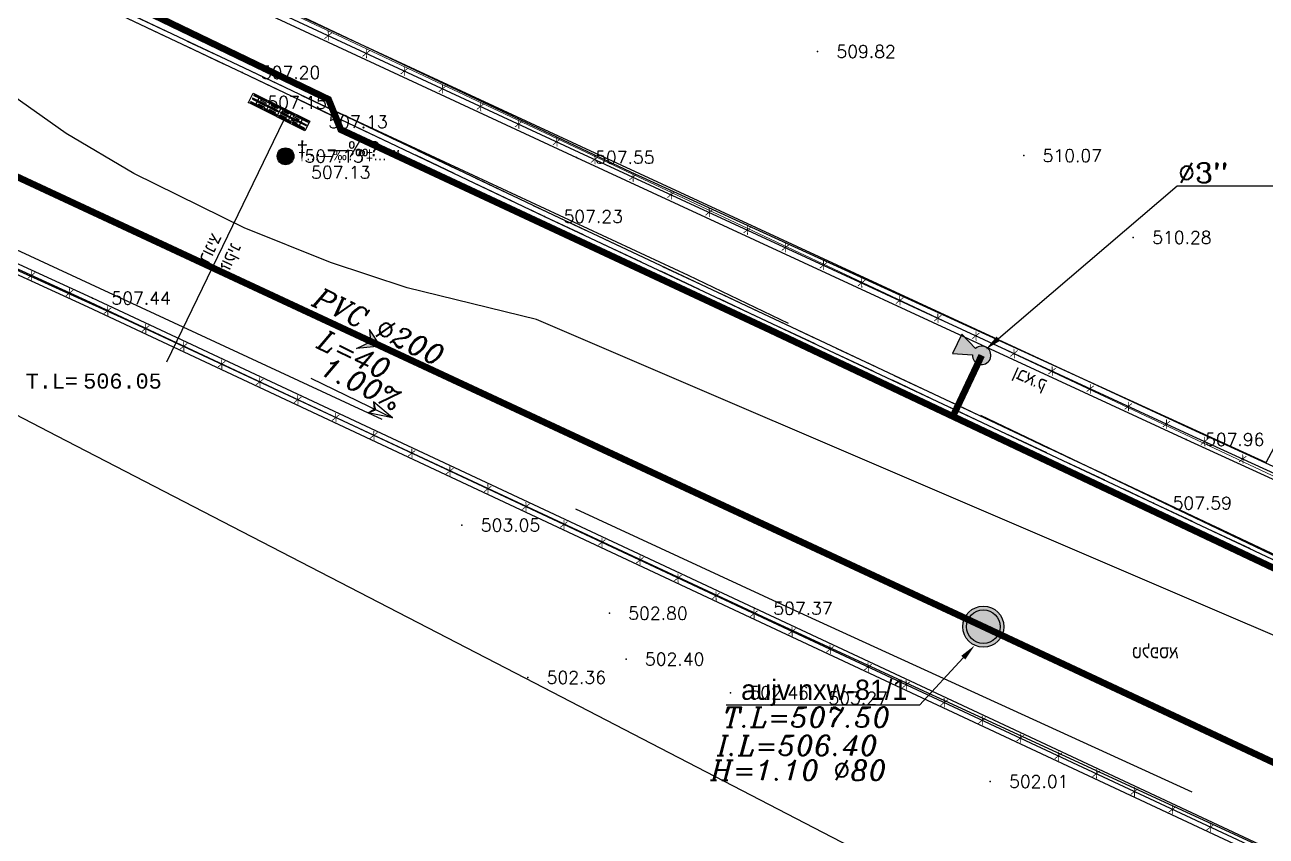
# Model space of a CAD drawing. Header units: metres. Extents: x 222509 to 223547, y 765290 to 766147.
# Drawn here: x 223055.95 to 223092.9, y 765794.66 to 765818.8 of the extents above; entities that cross this region are included whole.
import ezdxf
from ezdxf import colors
from ezdxf.entities.mleader import LeaderData, LeaderLine
from ezdxf.enums import TextEntityAlignment as Align
from ezdxf.math import Vec2, Vec3

# ---------------------------------------------------------------- set-up
doc = ezdxf.new("R2010")
doc.units = ezdxf.units.M
doc.linetypes.add('DASHED', pattern=[19.05, 12.7, -6.35])
for name, color, linetype in [('1-קו מים', 170, 'Continuous'), ('38', 8, 'Continuous'), ('42', 8, 'Continuous'), ('A-S', 252, 'Continuous'), ('B65-BIOV', 8, 'Continuous'), ('B65-NEKOZ', 21, 'Continuous'), ('biuv metuhnan 200', 240, 'Continuous'), ('Biuv-Metuhnan', 240, 'Continuous'), ('GADER', 6, 'Continuous'), ('K', 8, 'Continuous'), ('M4902', 8, 'Continuous'), ('M4903', 8, 'Continuous'), ('maim metuhnan', 150, 'Continuous'), ('maim metuhnan 4', 150, 'Continuous'), ('maim metuhnan 6', 150, 'Continuous'), ('Maim-Kayam-Betol', 140, 'reka-biyuv$0$Reka_new$0$X_LINE-DASH2'), ('NEKOZ', 21, 'Continuous'), ('NOTE', 50, 'Continuous'), ('PNT', 8, 'Continuous'), ('PNTELEV', 5, 'Continuous'), ('Sewage-man-names', 240, 'Continuous'), ('T', 8, 'Continuous'), ('TEXT-13', 13, 'Continuous')]:
    doc.layers.add(name, color=color, linetype=linetype)
for name, color, linetype, lineweight in [('C1602_0', 3, 'Continuous', 13), ('M1510', 8, 'Continuous', 25), ('M2401', 8, 'DASHED', 25), ('M2404', 8, 'DASHED', 25), ('M2601', 8, 'Continuous', 25), ('M2605', 8, 'Continuous', 25)]:
    doc.layers.add(name, color=color, linetype=linetype, lineweight=lineweight)
doc.styles.add('GLONASS', font='techno_n.shx', dxfattribs={"width": 0.86})
doc.styles.add('HANIT_TEXT', font='hebtxt')
doc.styles.add('HEBTXT', font='HEBTXT.SHX', dxfattribs={"width": 0.86})
doc.styles.add('ITALIC', font='italic')
doc.styles.add('miryal', font='miryl')
doc.styles.add('MONO', font='MONOTXT.SHX')
doc.styles.add('PTXT', font='txt.shx')
doc.styles.add('reka-biyuv$0$Reka_new$0$STANDARD', font='HEB')
doc.styles.add('S_COMPLEX', font='complex')
doc.styles.get("Standard").update_dxf_attribs({"font": 'arial.ttf'})
doc.linetypes.add('6_IN_CITY_WATER_LINES', pattern='A,40,-2,["6-WTR",Standard,S=5,R=0,X=-0.1,Y=-3],-30', length=72)
doc.linetypes.add('reka-biyuv$0$Reka_new$0$X_LINE-DASH2', pattern='A,0.5,-0.25,0.5,-0.0002,["X",reka-biyuv$0$Reka_new$0$STANDARD,S=0.3,R=0,X=0,Y=-0.14],-0.2', length=1.4502)

# ---------------------------------------------------------------- blocks, each defined once
blk = doc.blocks.new('G$C92A87C9E')
at = {"layer": 'Biuv-Metuhnan'}
h = blk.add_hatch(dxfattribs=at)
h.set_pattern_fill('ANSI31', color=0, scale=0.8, angle=233.7)
h.paths.add_polyline_path([(0.652, -1.317), (0, 0), (1.452, -0.228), (0.696, -0.511)])
h = blk.add_hatch(dxfattribs=at)
h.set_pattern_fill('ANSI31', color=256, scale=0.8, angle=233.7)
h.paths.add_polyline_path([(0.652, -1.317), (0, 0), (1.452, -0.228), (0.696, -0.511)])
h = blk.add_hatch(color=256, dxfattribs=at)
h.dxf.hatch_style = 1
h.paths.add_polyline_path([(0.526, -1.374), (0.042, -0.014), (1.478, -0.162), (0.597, -0.472)])
for p, q in [((0.042, -0.014), (1.478, -0.162)), ((0.042, -0.014), (0.526, -1.374)), ((0.526, -1.374), (0.597, -0.472)), ((1.478, -0.162), (0.597, -0.472))]:
    blk.add_line(p, q, dxfattribs=at)
blk = doc.blocks.new('G$C7550C811')
at = {"layer": 'Biuv-Metuhnan'}
for points in [[(-0.846, 0), (1.854, 0)], [(1.854, 0), (1.139, 0.182), (1.297, 0)], [(1.139, 0.182), (1.253, 0)], [(1.854, 0), (1.139, -0.182), (1.297, 0)], [(1.139, -0.182), (1.253, 0)]]:
    blk.add_lwpolyline(points, dxfattribs=at)
blk = doc.blocks.new('shuha-01')
h = blk.add_hatch(color=255)
h.dxf.hatch_style = 1
h.paths.add_polyline_path([(0.411, 0, 1), (-0.411, 0, 1)])
at = {"layer": 'Biuv-Metuhnan'}
h = blk.add_hatch(color=256, dxfattribs=at)
h.paths.add_polyline_path([(0.411, 0, 1), (-0.411, 0, 1)], flags=17)
h.paths.add_polyline_path([(0.503, 0, 1), (-0.503, 0, 1)])
for radius in [0.503, 0.411]:
    blk.add_circle((0, 0), radius, dxfattribs=at)
blk = doc.blocks.new('G$C64EFCDFC')
at = {"layer": '1-קו מים', "linetype": '6_IN_CITY_WATER_LINES'}
blk.add_hatch(color=0, dxfattribs=at).paths.add_polyline_path([(0.313, 0.451, 5.190473), (0.538, 0.111), (1.701, 0.351), (0.989, 1.427)])
at = {"layer": '1-קו מים', "color": 0}
blk.add_lwpolyline([(0.989, 1.427), (1.701, 0.351), (0.538, 0.111, -5.190473), (0.313, 0.451)], format="xyb", close=True, dxfattribs=at)
blk = doc.blocks.new('SRVPNO1')
at = {"layer": 'PNTELEV', "color": 8, "style": 'PTXT'}
blk.add_attdef('ELEV2', (1.5, -0.5), '', height=1, dxfattribs=at)
blk = doc.blocks.new('B2')
at = {"layer": '42', "color": 0}
blk.add_line((0.902, 0.303), (0.902, 0), dxfattribs=at)
blk.add_lwpolyline([(0, 0.303), (1.805, 0.303), (1.805, 0), (0, 0)], close=True, dxfattribs=at)
for points in [[(0.422, 0.273, -1), (0.422, 0.248), (0.062, 0.248, -1), (0.062, 0.273)], [(0.422, 0.139, 1), (0.422, 0.164), (0.062, 0.164, 1), (0.062, 0.139)], [(0.857, 0.273, -1), (0.857, 0.248), (0.497, 0.248, -1), (0.497, 0.273)], [(0.857, 0.139, 1), (0.857, 0.164), (0.497, 0.164, 1), (0.497, 0.139)], [(0.857, 0.03, 1), (0.857, 0.055), (0.497, 0.055, 1), (0.497, 0.03)], [(1.325, 0.273, -1), (1.325, 0.248), (0.965, 0.248, -1), (0.965, 0.273)], [(1.325, 0.139, 1), (1.325, 0.164), (0.965, 0.164, 1), (0.965, 0.139)], [(1.76, 0.273, -1), (1.76, 0.248), (1.4, 0.248, -1), (1.4, 0.273)], [(1.76, 0.139, 1), (1.76, 0.164), (1.4, 0.164, 1), (1.4, 0.139)], [(1.76, 0.03, 1), (1.76, 0.055), (1.4, 0.055, 1), (1.4, 0.03)]]:
    blk.add_lwpolyline(points, format="xyb", close=True, dxfattribs=at)
for points in [[(0.062, 0.03), (0.422, 0.03, 1), (0.422, 0.055), (0.062, 0.055, 1), (0.062, 0.03, -1), (0.062, 0.055)], [(0.965, 0.03), (1.325, 0.03, 1), (1.325, 0.055), (0.965, 0.055, 1), (0.965, 0.03, -1), (0.965, 0.055)]]:
    blk.add_lwpolyline(points, format="xyb", dxfattribs=at)
blk = doc.blocks.new('G$C9B10AD15')
at = {"layer": '38'}
for p, q in [((223063.458, 765814.896, 507.132), (223063.958, 765814.896, 507.132)), ((223063.458, 765814.856, 507.132), (223063.958, 765814.856, 507.132)), ((223063.463, 765814.933, 507.132), (223063.953, 765814.933, 507.132)), ((223063.473, 765814.971, 507.132), (223063.943, 765814.971, 507.132)), ((223063.491, 765815.008, 507.132), (223063.925, 765815.008, 507.132)), ((223063.517, 765815.046, 507.132), (223063.899, 765815.046, 507.132)), ((223063.556, 765815.083, 507.132), (223063.86, 765815.083, 507.132)), ((223063.625, 765815.121, 507.132), (223063.791, 765815.121, 507.132)), ((223063.468, 765814.816, 507.132), (223063.948, 765814.816, 507.132)), ((223063.483, 765814.776, 507.132), (223063.933, 765814.776, 507.132)), ((223063.507, 765814.736, 507.132), (223063.909, 765814.736, 507.132)), ((223063.545, 765814.696, 507.132), (223063.871, 765814.696, 507.132)), ((223063.608, 765814.656, 507.132), (223063.808, 765814.656, 507.132))]:
    blk.add_line(p, q, dxfattribs=at)
blk.add_circle((223063.708, 765814.885, 507.132), 0.25, dxfattribs=at)
at = {"layer": 'A-S'}
for points in [[(223052.807, 765928.376, 0.236379), (223042.866, 765928.696, 0.186611), (223037.542, 765920.474, 0.059418), (223036.506, 765892.582, 0.017566), (223039.155, 765850.757), (223039.512, 765849.824), (223039.711, 765847.883), (223039.56, 765846.848), (223040.725, 765835.179, 0.072394), (223042.139, 765831.179, 0.112445), (223048.001, 765824.293, 0.053398), (223048.659, 765823.877), (223062.411, 765817.376), (223071.421, 765813.094), (223089.553, 765804.567), (223103.156, 765798.143), (223115.834, 765792.204), (223123.059, 765788.772, -0.127843), (223133.6, 765777.617, -0.096184), (223136.058, 765764.253), (223138.159, 765764.394)], [(223052.736, 765928.244, 0.236026), (223042.942, 765928.566, 0.186256), (223037.69, 765920.447, 0.059419), (223036.656, 765892.59, 0.017559), (223039.302, 765850.792), (223039.659, 765849.859), (223039.862, 765847.88), (223039.711, 765846.845), (223040.874, 765835.201, 0.072274), (223042.272, 765831.249, 0.112475), (223048.093, 765824.412, 0.05347), (223048.724, 765824.012), (223062.475, 765817.512), (223071.485, 765813.23), (223089.617, 765804.703), (223103.22, 765798.279), (223115.898, 765792.34), (223123.131, 765788.904, -0.127996), (223133.736, 765777.681, -0.095111), (223136.209, 765764.413), (223138.149, 765764.544)]]:
    blk.add_lwpolyline(points, format="xyb", dxfattribs=at)
at = {"layer": 'GADER'}
for points in [[(223102.867, 765750.639), (223107.731, 765752.845, 0.222322), (223109.233, 765757.085), (223108.564, 765762.659), (223116.39, 765765.917), (223118.669, 765761.143, 0.428928), (223122.797, 765759.486, 0.133732), (223124.228, 765760.52), (223126.931, 765764.433, 0.128739), (223127.489, 765770.43), (223125.764, 765774.785, 0.214233), (223117.271, 765783.143), (223106.671, 765787.818), (223096.054, 765792.674), (223077.601, 765801.3), (223057.898, 765810.53), (223046.621, 765815.7, -0.047574), (223039.174, 765820.352, -0.19257), (223031.748, 765835.088), (223031.287, 765840.87), (223030.625, 765850.447), (223029.608, 765865.945), (223024.761, 765868.858), (223023.624, 765876.642)], [(223046.147, 765828.202, 0.05837), (223050.166, 765825.5), (223063.235, 765819.277), (223072.438, 765815.011), (223090.592, 765806.614), (223104.089, 765800.453), (223117.207, 765794.479), (223124.282, 765791.016, -0.092523), (223135.51, 765779.324, -0.092523)]]:
    blk.add_lwpolyline(points, format="xyb", dxfattribs=at)
at = {"layer": 'K'}
for points in [[(223102.841, 765750.792), (223107.643, 765752.97, 0.220831), (223109.084, 765757.069), (223108.401, 765762.754), (223116.464, 765766.111), (223118.807, 765761.203, 0.42995), (223122.74, 765759.624, 0.133701), (223124.108, 765760.61), (223126.796, 765764.503, 0.127976), (223127.343, 765770.389), (223125.625, 765774.73, 0.214322), (223117.214, 765783.004), (223106.609, 765787.681), (223095.991, 765792.538), (223077.538, 765801.164), (223057.835, 765810.394), (223046.556, 765815.564, -0.047616), (223039.078, 765820.236, -0.192637), (223031.598, 765835.075), (223031.138, 765840.859), (223030.476, 765850.437), (223029.464, 765865.857), (223024.623, 765868.766), (223023.475, 765876.621)], [(223102.917, 765750.497), (223107.818, 765752.72, 0.223751), (223109.382, 765757.101), (223108.726, 765762.564), (223116.316, 765765.724), (223118.532, 765761.083, 0.427989), (223122.855, 765759.347, 0.13377), (223124.348, 765760.43), (223127.065, 765764.364, 0.129488), (223127.634, 765770.47), (223125.904, 765774.84, 0.214145), (223117.327, 765783.282), (223106.732, 765787.955), (223096.117, 765792.81), (223077.665, 765801.436), (223057.961, 765810.666), (223046.686, 765815.835, -0.047532), (223039.269, 765820.468, -0.192502), (223031.897, 765835.1), (223031.437, 765840.881), (223030.775, 765850.457), (223029.753, 765866.033), (223024.899, 765868.95), (223023.772, 765876.664)], [(223046.262, 765828.336, 0.058337), (223050.244, 765825.657), (223063.31, 765819.436), (223072.512, 765815.171), (223090.665, 765806.774), (223104.162, 765800.612), (223117.282, 765794.638), (223124.372, 765791.168, -0.092606), (223135.657, 765779.42, -0.092606)], [(223046.034, 765828.07, 0.058402), (223050.089, 765825.343), (223063.161, 765819.119), (223072.365, 765814.853), (223090.519, 765806.456), (223104.017, 765800.294), (223117.133, 765794.321), (223124.192, 765790.866, -0.09244), (223135.364, 765779.228)]]:
    blk.add_lwpolyline(points, format="xyb", dxfattribs=at)
at = {"layer": 'NEKOZ', "color": 8}
blk.add_lwpolyline([(223060.171, 765808.771), (223063.659, 765815.959)], dxfattribs=at)
at = {"layer": 'PNT', "color": 252}
for p in [(223079.545, 765818.001, 509.815), (223062.411, 765817.376, 507.2), (223062.603, 765816.485, 507.15), (223064.421, 765815.914, 507.134), (223063.708, 765814.885, 507.132), (223072.365, 765814.853, 507.553), (223085.684, 765814.904, 510.065), (223071.421, 765813.094, 507.233), (223088.947, 765812.471, 510.283), (223057.961, 765810.666, 507.435), (223090.519, 765806.456, 507.959), (223089.553, 765804.567, 507.589), (223068.958, 765803.913, 503.047), (223073.349, 765801.288, 502.803), (223077.665, 765801.436, 507.366), (223073.846, 765799.925, 502.395), (223070.918, 765799.38, 502.364), (223076.959, 765798.923, 502.455), (223079.307, 765798.763, 503.266), (223084.686, 765796.283, 502.01)]:
    blk.add_point(p, dxfattribs=at)
at = {"layer": 'B65-BIOV', "xscale": 1.041219662052351, "yscale": 1.041219662052351, "zscale": 1.041219662052351, "rotation": 333.5054837244618}
blk.add_blockref('B2', (223062.603, 765816.485, 507.15), dxfattribs=at)
at = {"layer": 'PNT', "color": 252}
ref = blk.add_blockref('SRVPNO1', (223079.545, 765818.001, 509.815), dxfattribs=dict(at, xscale=0.375, yscale=0.375, zscale=0.375))
ref.add_attrib('ELEV2', '509.82', (223080.108, 765817.814, 509.815), dxfattribs={"layer": 'PNTELEV', "color": 8, "height": 0.375, "style": 'PTXT'})
ref = blk.add_blockref('SRVPNO1', (223062.411, 765817.376, 507.2), dxfattribs=dict(at, xscale=0.375, yscale=0.375, zscale=0.375))
ref.add_attrib('ELEV2', '507.20', (223062.973, 765817.189, 507.2), dxfattribs={"layer": 'PNTELEV', "color": 8, "height": 0.375, "style": 'PTXT'})
ref = blk.add_blockref('SRVPNO1', (223062.603, 765816.485, 507.15), dxfattribs=dict(at, xscale=0.375, yscale=0.375, zscale=0.375))
ref.add_attrib('ELEV2', '507.15', (223063.166, 765816.297, 507.15), dxfattribs={"layer": 'PNTELEV', "color": 8, "height": 0.375, "style": 'PTXT'})
ref = blk.add_blockref('SRVPNO1', (223064.421, 765815.914, 507.134), dxfattribs=dict(at, xscale=0.375, yscale=0.375, zscale=0.375))
ref.add_attrib('ELEV2', '507.13', (223064.984, 765815.726, 507.134), dxfattribs={"layer": 'PNTELEV', "color": 8, "height": 0.375, "style": 'PTXT'})
ref = blk.add_blockref('SRVPNO1', (223063.708, 765814.885, 507.132), dxfattribs=dict(at, xscale=0.375, yscale=0.375, zscale=0.375))
ref.add_attrib('ELEV2', '507.13', (223064.271, 765814.698, 507.132), dxfattribs={"layer": 'PNTELEV', "color": 8, "height": 0.375, "style": 'PTXT'})
ref = blk.add_blockref('SRVPNO1', (223072.365, 765814.853, 507.553), dxfattribs=dict(at, xscale=0.375, yscale=0.375, zscale=0.375))
ref.add_attrib('ELEV2', '507.55', (223072.927, 765814.666, 507.553), dxfattribs={"layer": 'PNTELEV', "color": 8, "height": 0.375, "style": 'PTXT'})
ref = blk.add_blockref('SRVPNO1', (223085.684, 765814.904, 510.065), dxfattribs=dict(at, xscale=0.375, yscale=0.375, zscale=0.375))
ref.add_attrib('ELEV2', '510.07', (223086.247, 765814.716, 510.065), dxfattribs={"layer": 'PNTELEV', "color": 8, "height": 0.375, "style": 'PTXT'})
ref = blk.add_blockref('SRVPNO1', (223071.421, 765813.094, 507.233), dxfattribs=dict(at, xscale=0.375, yscale=0.375, zscale=0.375))
ref.add_attrib('ELEV2', '507.23', (223071.984, 765812.907, 507.233), dxfattribs={"layer": 'PNTELEV', "color": 8, "height": 0.375, "style": 'PTXT'})
ref = blk.add_blockref('SRVPNO1', (223088.947, 765812.471, 510.283), dxfattribs=dict(at, xscale=0.375, yscale=0.375, zscale=0.375))
ref.add_attrib('ELEV2', '510.28', (223089.509, 765812.284, 510.283), dxfattribs={"layer": 'PNTELEV', "color": 8, "height": 0.375, "style": 'PTXT'})
ref = blk.add_blockref('SRVPNO1', (223057.961, 765810.666, 507.435), dxfattribs=dict(at, xscale=0.375, yscale=0.375, zscale=0.375))
ref.add_attrib('ELEV2', '507.44', (223058.524, 765810.478, 507.435), dxfattribs={"layer": 'PNTELEV', "color": 8, "height": 0.375, "style": 'PTXT'})
ref = blk.add_blockref('SRVPNO1', (223090.519, 765806.456, 507.959), dxfattribs=dict(at, xscale=0.375, yscale=0.375, zscale=0.375))
ref.add_attrib('ELEV2', '507.96', (223091.082, 765806.269, 507.959), dxfattribs={"layer": 'PNTELEV', "color": 8, "height": 0.375, "style": 'PTXT'})
ref = blk.add_blockref('SRVPNO1', (223089.553, 765804.567, 507.589), dxfattribs=dict(at, xscale=0.375, yscale=0.375, zscale=0.375))
ref.add_attrib('ELEV2', '507.59', (223090.116, 765804.38, 507.589), dxfattribs={"layer": 'PNTELEV', "color": 8, "height": 0.375, "style": 'PTXT'})
ref = blk.add_blockref('SRVPNO1', (223068.958, 765803.913, 503.047), dxfattribs=dict(at, xscale=0.375, yscale=0.375, zscale=0.375))
ref.add_attrib('ELEV2', '503.05', (223069.521, 765803.725, 503.047), dxfattribs={"layer": 'PNTELEV', "color": 8, "height": 0.375, "style": 'PTXT'})
ref = blk.add_blockref('SRVPNO1', (223077.665, 765801.436, 507.366), dxfattribs=dict(at, xscale=0.375, yscale=0.375, zscale=0.375))
ref.add_attrib('ELEV2', '507.37', (223078.228, 765801.248, 507.366), dxfattribs={"layer": 'PNTELEV', "color": 8, "height": 0.375, "style": 'PTXT'})
ref = blk.add_blockref('SRVPNO1', (223073.349, 765801.288, 502.803), dxfattribs=dict(at, xscale=0.375, yscale=0.375, zscale=0.375))
ref.add_attrib('ELEV2', '502.80', (223073.911, 765801.1, 502.803), dxfattribs={"layer": 'PNTELEV', "color": 8, "height": 0.375, "style": 'PTXT'})
ref = blk.add_blockref('SRVPNO1', (223073.846, 765799.925, 502.395), dxfattribs=dict(at, xscale=0.375, yscale=0.375, zscale=0.375))
ref.add_attrib('ELEV2', '502.40', (223074.408, 765799.738, 502.395), dxfattribs={"layer": 'PNTELEV', "color": 8, "height": 0.375, "style": 'PTXT'})
ref = blk.add_blockref('SRVPNO1', (223070.918, 765799.38, 502.364), dxfattribs=dict(at, xscale=0.375, yscale=0.375, zscale=0.375))
ref.add_attrib('ELEV2', '502.36', (223071.481, 765799.193, 502.364), dxfattribs={"layer": 'PNTELEV', "color": 8, "height": 0.375, "style": 'PTXT'})
ref = blk.add_blockref('SRVPNO1', (223076.959, 765798.923, 502.455), dxfattribs=dict(at, xscale=0.375, yscale=0.375, zscale=0.375))
ref.add_attrib('ELEV2', '502.46', (223077.522, 765798.735, 502.455), dxfattribs={"layer": 'PNTELEV', "color": 8, "height": 0.375, "style": 'PTXT'})
ref = blk.add_blockref('SRVPNO1', (223079.307, 765798.763, 503.266), dxfattribs=dict(at, xscale=0.375, yscale=0.375, zscale=0.375))
ref.add_attrib('ELEV2', '503.27', (223079.87, 765798.576, 503.266), dxfattribs={"layer": 'PNTELEV', "color": 8, "height": 0.375, "style": 'PTXT'})
ref = blk.add_blockref('SRVPNO1', (223084.686, 765796.283, 502.01), dxfattribs=dict(at, xscale=0.375, yscale=0.375, zscale=0.375))
ref.add_attrib('ELEV2', '502.01', (223085.248, 765796.096, 502.01), dxfattribs={"layer": 'PNTELEV', "color": 8, "height": 0.375, "style": 'PTXT'})
at = {"layer": '38', "style": 'HEBTXT'}
blk.add_text('†…—‰\x90', height=0.45, dxfattribs=at).set_placement((223064.037, 765814.884, 507.132))
at = {"layer": 'B65-NEKOZ', "color": 8, "style": 'MONO'}
for s, p in [('T.L= ', (223055.97, 765807.972)), (' 506.05', (223057.295, 765807.972))]:
    blk.add_text(s, height=0.45, dxfattribs=at).set_placement(p)
at = {"layer": 'GADER', "style": 'GLONASS', "text_generation_flag": 2, "width": 0.86}
for rotation, p in [(335.1326, (223064.978, 765818.469)), (335.1326, (223066.112, 765817.943)), (335.1326, (223067.246, 765817.418)), (335.1326, (223068.381, 765816.892)), (335.1326, (223069.515, 765816.366)), (335.1326, (223070.649, 765815.841)), (335.1326, (223071.783, 765815.315)), (335.1774, (223072.917, 765814.79)), (335.1774, (223074.052, 765814.265)), (335.1774, (223075.186, 765813.74)), (335.1774, (223076.321, 765813.215)), (335.1774, (223077.455, 765812.691)), (335.1774, (223078.59, 765812.166)), (335.1774, (223079.724, 765811.641)), (335.371, (223056.141, 765811.335)), (335.1774, (223080.859, 765811.116)), (335.371, (223057.277, 765810.814)), (334.9001, (223058.412, 765810.289)), (335.1774, (223081.993, 765810.592)), (335.1774, (223083.128, 765810.067)), (334.9001, (223059.544, 765809.759)), (335.1774, (223084.262, 765809.542)), (334.9001, (223060.675, 765809.229)), (335.1774, (223085.397, 765809.017)), (334.9001, (223061.807, 765808.699)), (335.1774, (223086.531, 765808.493)), (334.9001, (223062.939, 765808.168)), (335.1774, (223087.666, 765807.968)), (334.9001, (223064.071, 765807.638)), (335.1774, (223088.8, 765807.443)), (334.9001, (223065.203, 765807.108)), (334.9001, (223066.335, 765806.578)), (335.1774, (223089.935, 765806.918)), (335.4627, (223091.07, 765806.396)), (334.9001, (223067.467, 765806.047)), (335.4627, (223092.208, 765805.877)), (334.9001, (223068.599, 765805.517)), (334.9001, (223069.731, 765804.987)), (334.9001, (223070.863, 765804.457)), (334.9001, (223071.995, 765803.926)), (334.9001, (223073.127, 765803.396)), (334.9001, (223074.259, 765802.866)), (334.9001, (223075.391, 765802.336)), (334.9001, (223076.523, 765801.805)), (334.9447, (223077.655, 765801.275)), (334.9447, (223078.787, 765800.746)), (334.9447, (223079.92, 765800.216)), (334.9447, (223081.052, 765799.687)), (334.9447, (223082.184, 765799.158)), (334.9447, (223083.317, 765798.628)), (334.9447, (223084.449, 765798.099)), (334.9447, (223085.582, 765797.57)), (334.9447, (223086.714, 765797.04)), (334.9447, (223087.846, 765796.511)), (334.9447, (223088.979, 765795.981)), (334.9447, (223090.111, 765795.452)), (334.9447, (223091.243, 765794.923))]:
    blk.add_text('X', height=0.25, rotation=rotation, dxfattribs=at).set_placement(p, align=Align.MIDDLE_CENTER)
at = {"layer": 'T', "style": 'GLONASS', "text_generation_flag": 2, "width": 0.86}
for s, rotation, p in [('צינור', 64.1143, (223061.811, 765812.474)), ('ניקוז', 64.1143, (223062.389, 765812.194)), ('ק.אבן', 335.8858, (223086.277, 765807.902))]:
    blk.add_text(s, height=0.375, rotation=rotation, dxfattribs=at).set_placement(p)
blk.add_text('אספלט', height=0.375, dxfattribs=at).set_placement((223090.294, 765799.951))
blk = doc.blocks.new('M4902_S')
for radius in [0.5, 0.05]:
    blk.add_circle((0, 0), radius)
at = {"style": 'HANIT_TEXT'}
blk.add_attdef('NAME', text='', height=1, dxfattribs=at).set_placement((0, -1), align=Align.TOP_CENTER)
blk.add_attdef('DESC', text='', height=1, dxfattribs=at).set_placement((-1, -2.5), align=Align.TOP_RIGHT)
blk.add_attdef('MARK', text='', height=1, dxfattribs=at).set_placement((0, -2.5), align=Align.TOP_LEFT)
at = {"style": 'HANIT_TEXT', "flags": 1}
blk.add_attdef('OWNER', text='', height=1, dxfattribs=at).set_placement((0, -4), align=Align.TOP_CENTER)
blk = doc.blocks.new('M4903_S')
for p, q in [((-0.1, 0.293), (-0.4, 0.293)), ((-0.1, 0.093), (-0.4, 0.093)), ((0, 0.5), (0, -0.5)), ((0.4, 0.293), (0.1, 0.293)), ((0.4, 0.093), (0.1, 0.093)), ((-0.1, -0.107), (-0.4, -0.107)), ((-0.1, -0.307), (-0.4, -0.307)), ((0.4, -0.107), (0.1, -0.107)), ((0.4, -0.307), (0.1, -0.307))]:
    blk.add_line(p, q)
blk.add_lwpolyline([(-0.5, -0.5), (0.5, -0.5), (0.5, 0.5), (-0.5, 0.5)], close=True)
blk.add_lwpolyline([(-0.5, 0.5), (-0.5, 0), (-0.5, -0.5)])
at = {"style": 'HANIT_TEXT'}
blk.add_attdef('NAME', text='', height=1, dxfattribs=at).set_placement((0, -1), align=Align.TOP_CENTER)
blk.add_attdef('DESC', text='', height=1, dxfattribs=at).set_placement((-1, -2.5), align=Align.TOP_RIGHT)
blk.add_attdef('MARK', text='', height=1, dxfattribs=at).set_placement((0, -2.5), align=Align.TOP_LEFT)
at = {"style": 'HANIT_TEXT', "flags": 1}
blk.add_attdef('OWNER', text='', height=1, dxfattribs=at).set_placement((0, -4), align=Align.TOP_CENTER)
blk = doc.blocks.new('G$CFB36F9AD')
at = {"layer": 'M2404', "ltscale": 0.1}
for points in [[(223039.042, 765924.301, 0.092086), (223037.542, 765920.474, 0.059418), (223036.506, 765892.582, 0.017566), (223039.155, 765850.757), (223039.512, 765849.824), (223039.711, 765847.883), (223039.56, 765846.848), (223040.725, 765835.179, 0.072394), (223042.139, 765831.179, 0.112445), (223048.001, 765824.293, 0.053398), (223048.659, 765823.877), (223062.411, 765817.376), (223071.421, 765813.094), (223089.553, 765804.567), (223103.156, 765798.143), (223115.834, 765792.204), (223123.059, 765788.772, -0.127843), (223133.6, 765777.617, -0.096184), (223136.058, 765764.253), (223138.159, 765764.394)], [(223039.176, 765924.233, 0.092409), (223037.69, 765920.447, 0.059419), (223036.656, 765892.59, 0.017559), (223039.302, 765850.792), (223039.659, 765849.859), (223039.862, 765847.88), (223039.711, 765846.845), (223040.874, 765835.201, 0.072274), (223042.272, 765831.249, 0.112475), (223048.093, 765824.412, 0.05347), (223048.724, 765824.012), (223062.475, 765817.512), (223071.485, 765813.23), (223089.617, 765804.703), (223103.22, 765798.279), (223115.898, 765792.34), (223123.131, 765788.904, -0.127996), (223133.736, 765777.681, -0.095111), (223136.209, 765764.413), (223138.149, 765764.544)]]:
    blk.add_lwpolyline(points, format="xyb", dxfattribs=at)
at = {"layer": 'M2601'}
for points in [[(223102.867, 765750.639), (223107.731, 765752.845, 0.222322), (223109.233, 765757.085), (223108.564, 765762.659), (223116.39, 765765.917), (223118.669, 765761.143, 0.428928), (223122.797, 765759.486, 0.133732), (223124.228, 765760.52), (223126.931, 765764.433, 0.128739), (223127.489, 765770.43), (223125.764, 765774.785, 0.214233), (223117.271, 765783.143), (223106.671, 765787.818), (223096.054, 765792.674), (223077.601, 765801.3), (223057.898, 765810.53), (223046.621, 765815.7, -0.047574), (223039.174, 765820.352, -0.19257), (223031.748, 765835.088), (223031.287, 765840.87), (223030.625, 765850.447), (223029.608, 765865.945), (223024.761, 765868.858), (223023.624, 765876.642)], [(223046.147, 765828.202, 0.05837), (223050.166, 765825.5), (223063.235, 765819.277), (223072.438, 765815.011), (223090.592, 765806.614), (223104.089, 765800.453), (223117.207, 765794.479), (223124.282, 765791.016, -0.092523), (223135.51, 765779.324, -0.092523)]]:
    blk.add_lwpolyline(points, format="xyb", dxfattribs=at)
at = {"layer": 'M2605'}
for points in [[(223102.841, 765750.792), (223107.643, 765752.97, 0.220831), (223109.084, 765757.069), (223108.401, 765762.754), (223116.464, 765766.111), (223118.807, 765761.203, 0.42995), (223122.74, 765759.624, 0.133701), (223124.108, 765760.61), (223126.796, 765764.503, 0.127976), (223127.343, 765770.389), (223125.625, 765774.73, 0.214322), (223117.214, 765783.004), (223106.609, 765787.681), (223095.991, 765792.538), (223077.538, 765801.164), (223057.835, 765810.394), (223046.556, 765815.564, -0.047616), (223039.078, 765820.236, -0.192637), (223031.598, 765835.075), (223031.138, 765840.859), (223030.476, 765850.437), (223029.464, 765865.857), (223024.623, 765868.766), (223023.475, 765876.621)], [(223102.917, 765750.497), (223107.818, 765752.72, 0.223751), (223109.382, 765757.101), (223108.726, 765762.564), (223116.316, 765765.724), (223118.532, 765761.083, 0.427989), (223122.855, 765759.347, 0.13377), (223124.348, 765760.43), (223127.065, 765764.364, 0.129488), (223127.634, 765770.47), (223125.904, 765774.84, 0.214145), (223117.327, 765783.282), (223106.732, 765787.955), (223096.117, 765792.81), (223077.665, 765801.436), (223057.961, 765810.666), (223046.686, 765815.835, -0.047532), (223039.269, 765820.468, -0.192502), (223031.897, 765835.1), (223031.437, 765840.881), (223030.775, 765850.457), (223029.753, 765866.033), (223024.899, 765868.95), (223023.772, 765876.664)], [(223046.262, 765828.336, 0.058337), (223050.244, 765825.657), (223063.31, 765819.436), (223072.512, 765815.171), (223090.665, 765806.774), (223104.162, 765800.612), (223117.282, 765794.638), (223124.372, 765791.168, -0.092606), (223135.657, 765779.42, -0.092606)], [(223046.034, 765828.07, 0.058402), (223050.089, 765825.343), (223063.161, 765819.119), (223072.365, 765814.853), (223090.519, 765806.456), (223104.017, 765800.294), (223117.133, 765794.321), (223124.192, 765790.866, -0.09244), (223135.364, 765779.228)]]:
    blk.add_lwpolyline(points, format="xyb", dxfattribs=at)
at = {"layer": 'M4902'}
blk.add_lwpolyline([(223060.171, 765808.771), (223063.659, 765815.959)], dxfattribs=at)
at = {"layer": 'PNT'}
for p in [(223079.545, 765818.001, 509.815), (223062.411, 765817.376, 507.2), (223062.603, 765816.485, 507.15), (223064.421, 765815.914, 507.134), (223063.708, 765814.885, 507.132), (223072.365, 765814.853, 507.553), (223085.684, 765814.904, 510.065), (223071.421, 765813.094, 507.233), (223088.947, 765812.471, 510.283), (223057.961, 765810.666, 507.435), (223090.519, 765806.456, 507.959), (223089.553, 765804.567, 507.589), (223068.958, 765803.913, 503.047), (223073.349, 765801.288, 502.803), (223077.665, 765801.436, 507.366), (223073.846, 765799.925, 502.395), (223070.918, 765799.38, 502.364), (223076.959, 765798.923, 502.455), (223079.307, 765798.763, 503.266), (223084.686, 765796.283, 502.01)]:
    blk.add_point(p, dxfattribs=at)
at = {"layer": 'M4902'}
ref = blk.add_blockref('M4902_S', (223063.708, 765814.885, 507.132), dxfattribs=dict(at, xscale=0.3040000000037253, yscale=0.3040000000037253, zscale=0.1520000000019763))
ref.add_attrib('MARK', '†…—‰\x90 \x9a‡…™', dxfattribs={"layer": '0', "height": 0.304, "style": 'HANIT_TEXT'}).set_placement((223064.082, 765815.072, 507.132), align=Align.TOP_LEFT)
at = {"layer": 'M4903', "xscale": 0.7219999995263147, "yscale": 0.2165999985300004, "zscale": 0.1444000000014967, "rotation": 333.5054838365409}
for p in [(223063.191, 765816.368, 507.15), (223063.837, 765816.046, 507.15)]:
    blk.add_blockref('M4903_S', p, dxfattribs=at)
at = {"layer": 'PNT'}
ref = blk.add_blockref('SRVPNO1', (223079.545, 765818.001, 509.815), dxfattribs=dict(at, xscale=0.375, yscale=0.375, zscale=0.375))
ref.add_attrib('ELEV2', '509.82', (223080.108, 765817.814, 509.815), dxfattribs={"layer": 'PNTELEV', "color": 8, "height": 0.375, "style": 'PTXT'})
ref = blk.add_blockref('SRVPNO1', (223062.411, 765817.376, 507.2), dxfattribs=dict(at, xscale=0.375, yscale=0.375, zscale=0.375))
ref.add_attrib('ELEV2', '507.20', (223062.973, 765817.189, 507.2), dxfattribs={"layer": 'PNTELEV', "color": 8, "height": 0.375, "style": 'PTXT'})
ref = blk.add_blockref('SRVPNO1', (223062.603, 765816.485, 507.15), dxfattribs=dict(at, xscale=0.375, yscale=0.375, zscale=0.375))
ref.add_attrib('ELEV2', '507.15', (223063.166, 765816.297, 507.15), dxfattribs={"layer": 'PNTELEV', "color": 8, "height": 0.375, "style": 'PTXT'})
ref = blk.add_blockref('SRVPNO1', (223064.421, 765815.914, 507.134), dxfattribs=dict(at, xscale=0.375, yscale=0.375, zscale=0.375))
ref.add_attrib('ELEV2', '507.13', (223064.984, 765815.726, 507.134), dxfattribs={"layer": 'PNTELEV', "color": 8, "height": 0.375, "style": 'PTXT'})
ref = blk.add_blockref('SRVPNO1', (223072.365, 765814.853, 507.553), dxfattribs=dict(at, xscale=0.375, yscale=0.375, zscale=0.375))
ref.add_attrib('ELEV2', '507.55', (223072.927, 765814.666, 507.553), dxfattribs={"layer": 'PNTELEV', "color": 8, "height": 0.375, "style": 'PTXT'})
ref = blk.add_blockref('SRVPNO1', (223085.684, 765814.904, 510.065), dxfattribs=dict(at, xscale=0.375, yscale=0.375, zscale=0.375))
ref.add_attrib('ELEV2', '510.07', (223086.247, 765814.716, 510.065), dxfattribs={"layer": 'PNTELEV', "color": 8, "height": 0.375, "style": 'PTXT'})
ref = blk.add_blockref('SRVPNO1', (223063.904, 765814.406, 507.132), dxfattribs=dict(at, xscale=0.375, yscale=0.375, zscale=0.375))
ref.add_attrib('ELEV2', '507.13', (223064.467, 765814.219, 507.132), dxfattribs={"layer": 'PNTELEV', "color": 8, "height": 0.375, "style": 'PTXT'})
ref = blk.add_blockref('SRVPNO1', (223071.421, 765813.094, 507.233), dxfattribs=dict(at, xscale=0.375, yscale=0.375, zscale=0.375))
ref.add_attrib('ELEV2', '507.23', (223071.984, 765812.907, 507.233), dxfattribs={"layer": 'PNTELEV', "color": 8, "height": 0.375, "style": 'PTXT'})
ref = blk.add_blockref('SRVPNO1', (223088.947, 765812.471, 510.283), dxfattribs=dict(at, xscale=0.375, yscale=0.375, zscale=0.375))
ref.add_attrib('ELEV2', '510.28', (223089.509, 765812.284, 510.283), dxfattribs={"layer": 'PNTELEV', "color": 8, "height": 0.375, "style": 'PTXT'})
ref = blk.add_blockref('SRVPNO1', (223057.961, 765810.666, 507.435), dxfattribs=dict(at, xscale=0.375, yscale=0.375, zscale=0.375))
ref.add_attrib('ELEV2', '507.44', (223058.524, 765810.478, 507.435), dxfattribs={"layer": 'PNTELEV', "color": 8, "height": 0.375, "style": 'PTXT'})
ref = blk.add_blockref('SRVPNO1', (223090.519, 765806.456, 507.959), dxfattribs=dict(at, xscale=0.375, yscale=0.375, zscale=0.375))
ref.add_attrib('ELEV2', '507.96', (223091.082, 765806.269, 507.959), dxfattribs={"layer": 'PNTELEV', "color": 8, "height": 0.375, "style": 'PTXT'})
ref = blk.add_blockref('SRVPNO1', (223089.553, 765804.567, 507.589), dxfattribs=dict(at, xscale=0.375, yscale=0.375, zscale=0.375))
ref.add_attrib('ELEV2', '507.59', (223090.116, 765804.38, 507.589), dxfattribs={"layer": 'PNTELEV', "color": 8, "height": 0.375, "style": 'PTXT'})
ref = blk.add_blockref('SRVPNO1', (223068.958, 765803.913, 503.047), dxfattribs=dict(at, xscale=0.375, yscale=0.375, zscale=0.375))
ref.add_attrib('ELEV2', '503.05', (223069.521, 765803.725, 503.047), dxfattribs={"layer": 'PNTELEV', "color": 8, "height": 0.375, "style": 'PTXT'})
ref = blk.add_blockref('SRVPNO1', (223077.665, 765801.436, 507.366), dxfattribs=dict(at, xscale=0.375, yscale=0.375, zscale=0.375))
ref.add_attrib('ELEV2', '507.37', (223078.228, 765801.248, 507.366), dxfattribs={"layer": 'PNTELEV', "color": 8, "height": 0.375, "style": 'PTXT'})
ref = blk.add_blockref('SRVPNO1', (223073.349, 765801.288, 502.803), dxfattribs=dict(at, xscale=0.375, yscale=0.375, zscale=0.375))
ref.add_attrib('ELEV2', '502.80', (223073.911, 765801.1, 502.803), dxfattribs={"layer": 'PNTELEV', "color": 8, "height": 0.375, "style": 'PTXT'})
ref = blk.add_blockref('SRVPNO1', (223073.846, 765799.925, 502.395), dxfattribs=dict(at, xscale=0.375, yscale=0.375, zscale=0.375))
ref.add_attrib('ELEV2', '502.40', (223074.408, 765799.738, 502.395), dxfattribs={"layer": 'PNTELEV', "color": 8, "height": 0.375, "style": 'PTXT'})
ref = blk.add_blockref('SRVPNO1', (223070.918, 765799.38, 502.364), dxfattribs=dict(at, xscale=0.375, yscale=0.375, zscale=0.375))
ref.add_attrib('ELEV2', '502.36', (223071.481, 765799.193, 502.364), dxfattribs={"layer": 'PNTELEV', "color": 8, "height": 0.375, "style": 'PTXT'})
ref = blk.add_blockref('SRVPNO1', (223076.959, 765798.923, 502.455), dxfattribs=dict(at, xscale=0.375, yscale=0.375, zscale=0.375))
ref.add_attrib('ELEV2', '502.46', (223077.522, 765798.735, 502.455), dxfattribs={"layer": 'PNTELEV', "color": 8, "height": 0.375, "style": 'PTXT'})
ref = blk.add_blockref('SRVPNO1', (223079.307, 765798.763, 503.266), dxfattribs=dict(at, xscale=0.375, yscale=0.375, zscale=0.375))
ref.add_attrib('ELEV2', '503.27', (223079.87, 765798.576, 503.266), dxfattribs={"layer": 'PNTELEV', "color": 8, "height": 0.375, "style": 'PTXT'})
ref = blk.add_blockref('SRVPNO1', (223084.686, 765796.283, 502.01), dxfattribs=dict(at, xscale=0.375, yscale=0.375, zscale=0.375))
ref.add_attrib('ELEV2', '502.01', (223085.248, 765796.096, 502.01), dxfattribs={"layer": 'PNTELEV', "color": 8, "height": 0.375, "style": 'PTXT'})
at = {"layer": 'M2401', "ltscale": 2.5, "style": 'GLONASS', "text_generation_flag": 2, "width": 0.86}
blk.add_text('אספלט', height=0.375, dxfattribs=at).set_placement((223090.294, 765799.951))
at = {"layer": 'M2601', "style": 'GLONASS', "text_generation_flag": 2, "width": 0.86}
for rotation, p in [(335.1326, (223064.978, 765818.469)), (335.1326, (223066.112, 765817.943)), (335.1326, (223067.246, 765817.418)), (335.1326, (223068.381, 765816.892)), (335.1326, (223069.515, 765816.366)), (335.1326, (223070.649, 765815.841)), (335.1326, (223071.783, 765815.315)), (335.1774, (223072.917, 765814.79)), (335.1774, (223074.052, 765814.265)), (335.1774, (223075.186, 765813.74)), (335.1774, (223076.321, 765813.215)), (335.1774, (223077.455, 765812.691)), (335.1774, (223078.59, 765812.166)), (335.1774, (223079.724, 765811.641)), (335.371, (223056.141, 765811.335)), (335.1774, (223080.859, 765811.116)), (335.371, (223057.277, 765810.814)), (334.9001, (223058.412, 765810.289)), (335.1774, (223081.993, 765810.592)), (335.1774, (223083.128, 765810.067)), (334.9001, (223059.544, 765809.759)), (335.1774, (223084.262, 765809.542)), (334.9001, (223060.675, 765809.229)), (335.1774, (223085.397, 765809.017)), (334.9001, (223061.807, 765808.699)), (335.1774, (223086.531, 765808.493)), (334.9001, (223062.939, 765808.168)), (335.1774, (223087.666, 765807.968)), (334.9001, (223064.071, 765807.638)), (335.1774, (223088.8, 765807.443)), (334.9001, (223065.203, 765807.108)), (334.9001, (223066.335, 765806.578)), (335.1774, (223089.935, 765806.918)), (335.4627, (223091.07, 765806.396)), (334.9001, (223067.467, 765806.047)), (335.4627, (223092.208, 765805.877)), (334.9001, (223068.599, 765805.517)), (334.9001, (223069.731, 765804.987)), (334.9001, (223070.863, 765804.457)), (334.9001, (223071.995, 765803.926)), (334.9001, (223073.127, 765803.396)), (334.9001, (223074.259, 765802.866)), (334.9001, (223075.391, 765802.336)), (334.9001, (223076.523, 765801.805)), (334.9447, (223077.655, 765801.275)), (334.9447, (223078.787, 765800.746)), (334.9447, (223079.92, 765800.216)), (334.9447, (223081.052, 765799.687)), (334.9447, (223082.184, 765799.158)), (334.9447, (223083.317, 765798.628)), (334.9447, (223084.449, 765798.099)), (334.9447, (223085.582, 765797.57)), (334.9447, (223086.714, 765797.04)), (334.9447, (223087.846, 765796.511)), (334.9447, (223088.979, 765795.981)), (334.9447, (223090.111, 765795.452)), (334.9447, (223091.243, 765794.923))]:
    blk.add_text('X', height=0.25, rotation=rotation, dxfattribs=at).set_placement(p, align=Align.MIDDLE_CENTER)
at = {"layer": 'M2605', "style": 'GLONASS', "text_generation_flag": 2, "width": 0.86}
blk.add_text('ק.אבן', height=0.375, rotation=335.8858, dxfattribs=at).set_placement((223086.277, 765807.902))
at = {"layer": 'M4902', "style": 'GLONASS', "text_generation_flag": 2, "width": 0.86}
for s, p in [('צינור', (223061.811, 765812.474)), ('ניקוז', (223062.389, 765812.194))]:
    blk.add_text(s, height=0.375, rotation=64.1143, dxfattribs=at).set_placement(p)
at = {"layer": 'M4902', "style": 'MONO'}
for s, p in [('T.L= ', (223055.97, 765807.972)), (' 506.05', (223057.295, 765807.972))]:
    blk.add_text(s, height=0.45, dxfattribs=at).set_placement(p)
blk = doc.blocks.new('G$C17BD8FF4')
at = {"layer": 'C1602_0'}
blk.add_lwpolyline([(223050.5, 765825.438), (223144.234, 765781.312), (223140.203, 765767.125), (223118.781, 765777.812), (223115.25, 765779.25), (223109.281, 765780.75), (223105.984, 765781.312), (223102.734, 765781.688), (223092.594, 765782.062), (223071.469, 765782.875), (223066.641, 765783.062), (223008.922, 765784.875), (222997.891, 765778.812), (222964.641, 765784.125)], dxfattribs=at)
blk = doc.blocks.new('G$CEBE070F1')
at = {"layer": 'M1510'}
blk.add_polyline3d([(223040.62, 765816.28, 505.92), (223050.17, 765810.06, 505.42), (223056.9, 765806.57, 504.84), (223070.83, 765799.37, 503.65), (223084.56, 765792.26, 502.77), (223093.24, 765787, 502.86), (223100.52, 765783.09, 503.43), (223104.39, 765780.63, 503.81), (223107.44, 765778.08, 504.15), (223108.12, 765776.44, 504.16), (223108.58, 765775.35, 504.16), (223107.17, 765773, 504.18)], dxfattribs=at)
at = {"layer": 'M2401'}
blk.add_polyline3d([(223040.94, 765819.73, 508.9), (223046.14, 765816.55, 508.55), (223055.05, 765812.4, 508.06), (223079.14, 765801.25, 507.9), (223108.24, 765787.96, 508.72), (223110.85, 765788.59, 508.76), (223114.39, 765786.36, 508.83), (223115, 765785.89, 508.84), (223115.69, 765785.18, 508.84), (223116.46, 765784.25, 508.84), (223122.27, 765781.05, 508.86), (223125.58, 765777.51, 509), (223128.11, 765772.27, 509.41), (223128.54, 765768.43, 509.62), (223127.61, 765764.62, 509.85), (223125.69, 765761.38, 510.31), (223123.82, 765759.48, 510.49), (223122.38, 765758.84, 510.56), (223120.42, 765758.29, 510.52), (223118.29, 765758.32, 510.53)], dxfattribs=at)
at = {"layer": 'M2404'}
blk.add_polyline3d([(223136.06, 765764.64, 510.19), (223135.57, 765770.97, 509.85), (223134.43, 765775.86, 509.7), (223132.57, 765779.69, 509.57), (223129.75, 765783.17, 509.31), (223126.88, 765786.16, 509.18), (223121.92, 765789.56, 509.07), (223113.05, 765793.47, 508.81), (223075.7, 765811.34, 508), (223053.09, 765821.85, 508.31)], dxfattribs=at)
at = {"layer": 'M2605'}
for points in [[(223030.67, 765847.52, 510.84), (223031.82, 765834.44, 509.76), (223033.48, 765828.24, 509.34), (223036.42, 765822.93, 509.07), (223041.18, 765818.68, 508.83), (223047.67, 765815.15, 508.43), (223059.02, 765810, 508.02), (223078.06, 765801.12, 507.94), (223097.84, 765792, 508.45), (223108.54, 765787.25, 508.75), (223116.92, 765783.31, 508.88), (223121.66, 765780.6, 508.89), (223124.63, 765776.83, 509.09), (223126.89, 765771.88, 509.44), (223127.43, 765768.19, 509.75), (223126.76, 765764.58, 510.07), (223124.74, 765761.65, 510.43), (223122.92, 765759.87, 510.59), (223121.27, 765759.36, 510.59), (223120.16, 765759.57, 510.6), (223119.2, 765760.52, 510.6), (223116.6, 765766.07, 510.6), (223108.73, 765762.85, 510.87), (223108.8, 765761.85, 510.86)], [(223050.13, 765825.7, 509.33), (223073.98, 765814.42, 510.38), (223092.9, 765805.77, 511.35), (223093.29, 765806.5, 511.35), (223117.72, 765795.54, 513.75), (223127.17, 765791.02, 514.09), (223130.47, 765788.4, 513.99), (223133.3, 765785.38, 513.6), (223135.59, 765781.53, 512.71), (223136.24, 765778.75, 511.57), (223138.5, 765771.56, 511.12), (223138.52, 765766.58, 511.02), (223138.5, 765764.88, 511.12)]]:
    blk.add_polyline3d(points, dxfattribs=at)
blk = doc.blocks.new('G$CDE37A9AE')
at = {"layer": 'biuv metuhnan 200'}
blk.add_lwpolyline([(223106.03, 765787.05, 0.2, 0.2, 0), (223107.425, 765790.158, 0.2, 0.2, 0), (223084.483, 765800.889, 0.2, 0.2, 0), (223048.217, 765817.764, 0.2, 0.2, 0), (223037.518, 765826.032, 0.2, 0.2, 0), (223033.914, 765839.765, 0.2, 0.2, 0), (223032.453, 765868.688, 0.2, 0.2, 0), (223030.849, 765897.18, 0.2, 0.2, 0), (223030.849, 765897.18, 0.2, 0.2, 0), (223030.849, 765897.18, 0.2, 0.2, 0), (223033.905, 765926.162, 0.2, 0.2, 0), (223059.708, 765933.144, 0.2, 0.2, 0), (223080.854, 765914.734, 0.2, 0.2, 0), (223096.759, 765902.355, 0.2, 0.2, 0), (223125.418, 765880.054, 0.2, 0.2, 0), (223138.543, 765869.981, 0.2, 0.2, 0), (223150.893, 765861.006, 0.2, 0.2, 0), (223163.22, 765851.088, 0.2, 0.2, 0), (223181.823, 765834.302, 0.2, 0.2, 0), (223199.904, 765817.6, 0.2, 0.2, 0), (223229.17, 765790.332, 0.2, 0.2, 0), (223256.284, 765764.886, 0.2, 0.2, 0)], format="xyseb", dxfattribs=at)
at = {"xscale": 1.217317252201134, "yscale": 1.217317252201134, "zscale": 1.217317252201134}
blk.add_blockref('shuha-01', (223084.483, 765800.889), dxfattribs=at)
at = {"layer": 'Biuv-Metuhnan', "xscale": 0.4999999999999999, "yscale": 0.4, "rotation": 189.7008631453608}
blk.add_blockref('G$C92A87C9E', (223066.558, 765809.23), dxfattribs=at)
at = {"layer": 'NOTE', "rotation": 334}
blk.add_blockref('G$C7550C811', (223065.221, 765807.911), dxfattribs=at)
at = {"layer": 'Biuv-Metuhnan', "extrusion": (0, 0, -1), "style": 'miryal', "text_generation_flag": 2}
blk.add_text('aujv nxw-81/1', height=0.6, dxfattribs=at).set_placement((-223079.746, 765799.012), align=Align.MIDDLE_CENTER)
at = {"layer": 'Sewage-man-names', "style": 'ITALIC'}
for s, p in [('PVC %%C200', (223064.475, 765810.466)), ('L=40', (223064.61, 765809.214)), ('1.00%', (223064.705, 765808.404))]:
    blk.add_text(s, height=0.6, rotation=333.9642, dxfattribs=at).set_placement(p)
for s, p in [('T.L=507.50', (223076.732, 765797.895)), ('I.L=506.40', (223076.562, 765797.055)), ('H=1.10 %%c80', (223076.361, 765796.318))]:
    blk.add_text(s, height=0.6, dxfattribs=at).set_placement(p)
at = {"layer": 'Sewage-man-names'}
ml = blk.add_multileader_mtext('Standard', dxfattribs=at)
ml.set_content(' ', color=256)
ml.set_leader_properties()
ml.build(insert=Vec2(0, 0))
ml.multileader.update_dxf_attribs({"dogleg_length": 5.751, "arrow_head_size": 0.5})
ctx = ml.context
ctx.base_point, ctx.arrow_head_size, ctx.plane_origin = Vec3(223071.276, 765798.556), 0.5, Vec3(223083.214, 765797.847)
ctx.text_align_type = 2
notes = []
notes.append((ctx, [(0, (1, 1, 0), (223082.579, 765798.556), (-1, 0), 5.751, [(0, [(223084.225, 765800.334)], 0, [])])]))
ctx.mtext.insert, ctx.mtext.alignment, ctx.mtext.flow_direction = Vec3(223074.828, 765800.558), 3, 5
for ctx, leaders in notes:
    for number, flags, end, landing, length, lines in leaders:
        leader = LeaderData()
        leader.index, (leader.has_last_leader_line, leader.has_dogleg_vector, leader.attachment_direction) = number, flags
        leader.last_leader_point, leader.dogleg_vector, leader.dogleg_length = Vec3(end), Vec3(landing), length
        for number, points, colour, breaks in lines:
            line = LeaderLine()
            line.index, line.vertices, line.color, line.breaks = number, Vec3.list(points), colors.encode_raw_color(colour), breaks
            leader.lines.append(line)
        ctx.leaders.append(leader)
blk = doc.blocks.new('G$C48AC2FB6')
at = {"layer": 'maim metuhnan 4', "const_width": 0.2}
blk.add_lwpolyline([(223084.433, 765808.961), (223083.575, 765807.146)], dxfattribs=at)
at = {"layer": 'maim metuhnan 6', "const_width": 0.2}
blk.add_lwpolyline([(223056.392, 765820.719), (223064.988, 765816.577), (223065.352, 765815.678), (223078.136, 765809.716), (223101.653, 765798.604), (223102.886, 765798.616), (223105.565, 765797.373), (223105.883, 765796.579), (223122.963, 765788.56), (223127.637, 765784.981), (223131.634, 765780.39), (223133.524, 765777.152), (223135.038, 765772.235), (223135.651, 765767.323), (223137.319, 765766.287), (223137.93, 765766.243), (223137.909, 765765.839)], dxfattribs=at)
at = {"layer": 'Maim-Kayam-Betol'}
blk.add_lwpolyline([(223127.72, 765785.817), (223071.177, 765810.025), (223067.327, 765810.969), (223065.047, 765811.72), (223062.473, 765812.751), (223059.192, 765814.373), (223057.172, 765815.562), (223053.495, 765818.162)], dxfattribs=at)
at = {"layer": 'maim metuhnan', "xscale": -0.4999999999999994, "yscale": 0.5, "zscale": 0.4, "rotation": 8.144610315164025}
blk.add_blockref('G$C64EFCDFC', (223084.433, 765808.961), dxfattribs=at)
at = {"layer": 'TEXT-13', "style": 'S_COMPLEX'}
blk.add_text('%%c3"', height=0.6, dxfattribs=at).set_placement((223090.279, 765814.091))
at = {"layer": 'TEXT-13'}
ml = blk.add_multileader_mtext('Standard', dxfattribs=at)
ml.set_content(' ', color=256)
ml.set_leader_properties()
ml.build(insert=Vec2(0, 0))
ml.multileader.update_dxf_attribs({"text_right_attachment_type": 6, "dogleg_length": 7.454, "arrow_head_size": 0.5})
ctx = ml.context
ctx.base_point, ctx.char_height, ctx.arrow_head_size, ctx.landing_gap_size, ctx.plane_origin, ctx.plane_x_axis, ctx.plane_y_axis = Vec3(223097.931, 765813.926), 0.165, 0.5, 0.0824, Vec3(223057.997, 765683.046), Vec3(-1, 0), Vec3(0, -1)
ctx.right_attachment, ctx.text_align_type = 6, 2
notes = []
notes.append((ctx, [(0, (1, 1, 0), (223090.248, 765814.008), (1, 0), 7.454, [(0, [(223084.551, 765809.136)], 0, [])])]))
ctx.mtext.insert, ctx.mtext.text_direction, ctx.mtext.rotation, ctx.mtext.alignment, ctx.mtext.flow_direction = Vec3(223097.784, 765813.844), Vec3(-1, 0), 3.141593, 3, 5
for ctx, leaders in notes:
    for number, flags, end, landing, length, lines in leaders:
        leader = LeaderData()
        leader.index, (leader.has_last_leader_line, leader.has_dogleg_vector, leader.attachment_direction) = number, flags
        leader.last_leader_point, leader.dogleg_vector, leader.dogleg_length = Vec3(end), Vec3(landing), length
        for number, points, colour, breaks in lines:
            line = LeaderLine()
            line.index, line.vertices, line.color, line.breaks = number, Vec3.list(points), colors.encode_raw_color(colour), breaks
            leader.lines.append(line)
        ctx.leaders.append(leader)

msp = doc.modelspace()

# ---------------------------------------------------------------- block references
for name in ['G$CEBE070F1', 'G$C48AC2FB6', 'G$CDE37A9AE', 'G$C9B10AD15', 'G$CFB36F9AD', 'G$C17BD8FF4']:
    msp.add_blockref(name, (0, 0))

doc.saveas('drawing.dxf')
